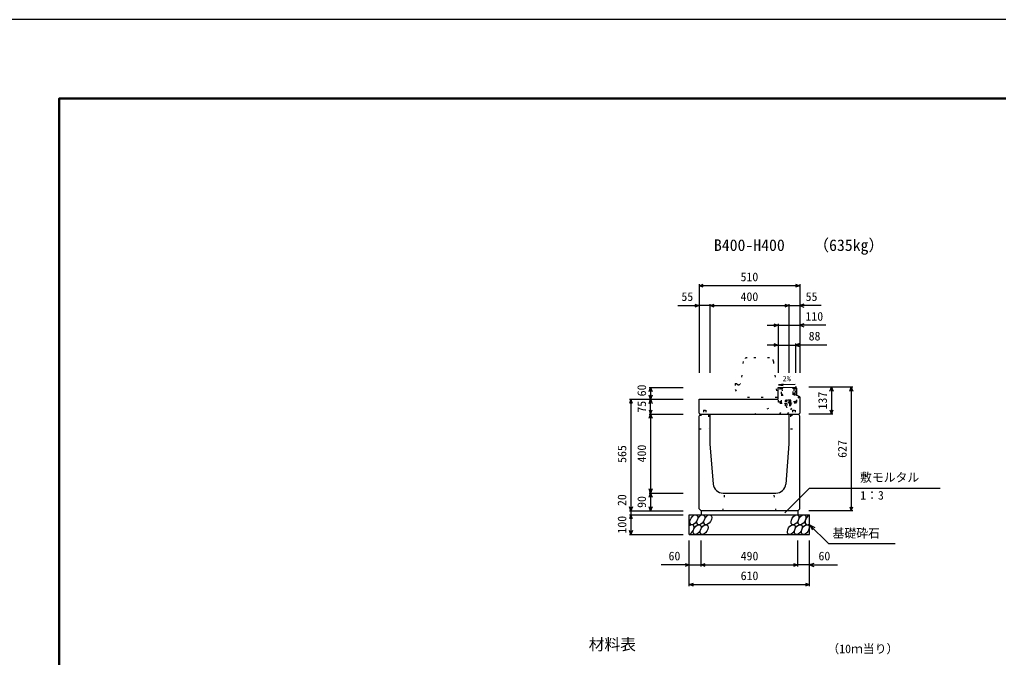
# Model space of a CAD drawing. Units: millimetres, scale not verified. Extents: x -12600 to 12600, y -5940 to 5940.
# Drawn here: x -4000 to 962, y 2709 to 5940 of the extents above; entities that cross this region are included whole.
import ezdxf
from ezdxf.enums import TextEntityAlignment as Align

# ---------------------------------------------------------------- set-up
doc = ezdxf.new("R2010")
doc.units = ezdxf.units.MM
doc.header["$LTSCALE"] = 40
doc.linetypes.add('DOTTED', pattern=[1.75, 0.25, -1.5])
for name, color, linetype, lineweight in [('0-0_DIM', 7, 'Continuous', 25), ('0-1_Defpoints', 5, 'Continuous', 25), ('0-2_HATCH', 6, 'Continuous', 25), ('0-5_OUTLINE', 3, 'Continuous', 25), ('0-6_OUTLINE2', 4, 'DOTTED', 25), ('0-7_TXT', 7, 'Continuous', 25), ('0-8_WAKU', 3, 'Continuous', 25)]:
    doc.layers.add(name, color=color, linetype=linetype, lineweight=lineweight)
doc.styles.add('ＭＳ ゴシック', font='')
doc.styles.get('ＭＳ ゴシック').set_extended_font_data('MS Gothic')

msp = doc.modelspace()

# ---------------------------------------------------------------- linework, layer by layer
at = {"layer": '0-0_DIM'}
for p, q in [((-555, 4598.96), (-555, 4151.46)), ((-45, 4591.46), (-555, 4591.46)), ((-45, 4598.96), (-45, 4151.46)), ((-663.38, 4491.46), (-555, 4491.46)), ((-500, 4491.46), (-555, 4491.46)), ((-500, 4498.96), (-500, 4151.46)), ((-500, 4491.46), (-100, 4491.46)), ((-100, 4498.96), (-100, 4151.46)), ((-100, 4491.46), (-45, 4491.46)), ((63.38, 4491.46), (-45, 4491.46)), ((-210, 4391.46), (-155, 4391.46)), ((-155, 4398.96), (-155, 4151.46)), ((-155, 4391.46), (-45, 4391.46)), ((86.52, 4391.46), (-45, 4391.46)), ((-155, 4291.46), (-210, 4291.46)), ((-155, 4291.46), (-67, 4291.46)), ((-67, 4298.96), (-67, 4151.46)), ((91.78, 4291.46), (-67, 4291.46)), ((-808.5, 4076.46), (-636, 4076.46)), ((-801, 4076.46), (-801, 4016.46)), ((223.5, 4078.46), (1, 4078.46)), ((116, 4078.46), (116, 3941.46)), ((216, 4078.46), (216, 3451.46)), ((-908.5, 4016.46), (-636, 4016.46)), ((-901, 4016.46), (-901, 3451.46)), ((-801, 3941.46), (-801, 4016.46)), ((-808.5, 3941.46), (-636, 3941.46)), ((-801, 3941.46), (-801, 3541.46)), ((123.5, 3941.46), (1, 3941.46)), ((-808.5, 3541.46), (-636, 3541.46)), ((-801, 3541.46), (-801, 3451.46)), ((-121.23, 3440.65), (5, 3566.89)), ((5, 3566.89), (666.46, 3566.89)), ((-908.5, 3451.46), (-636, 3451.46)), ((-908.5, 3431.46), (-636, 3431.46)), ((-901, 3451.46), (-901, 3431.46)), ((-901, 3431.46), (-901, 3331.46)), ((223.5, 3451.46), (1, 3451.46)), ((5, 3381.46), (100.76, 3285.71)), ((5, 3381.46), (30.98, 3366.46)), ((5, 3381.46), (20, 3355.48)), ((-908.5, 3331.46), (-636, 3331.46)), ((-605, 3070.1), (-605, 3301.46)), ((-545, 3170.1), (-545, 3301.46)), ((-55, 3170.1), (-55, 3301.46)), ((5, 3070.1), (5, 3301.46)), ((100.76, 3285.71), (438.31, 3285.71)), ((-605, 3177.6), (-746.79, 3177.6)), ((-605, 3177.6), (-545, 3177.6)), ((-545, 3177.6), (-55, 3177.6)), ((5, 3177.6), (-55, 3177.6)), ((5, 3177.6), (146.79, 3177.6)), ((-605, 3077.6), (5, 3077.6))]:
    msp.add_line(p, q, dxfattribs=at)
for points in [[(-533.86, 4583.77), (-555, 4591.46), (-533.86, 4599.16)], [(-66.14, 4599.16), (-45, 4591.46), (-66.14, 4583.77)], [(-576.14, 4499.16), (-555, 4491.46), (-576.14, 4483.77)], [(-478.86, 4483.77), (-500, 4491.46), (-478.86, 4499.16)], [(-121.14, 4499.16), (-100, 4491.46), (-121.14, 4483.77)], [(-23.86, 4499.16), (-45, 4491.46), (-23.86, 4483.77)], [(-176.14, 4399.16), (-155, 4391.46), (-176.14, 4383.77)], [(-23.86, 4399.16), (-45, 4391.46), (-23.86, 4383.77)], [(-176.14, 4299.16), (-155, 4291.46), (-176.14, 4283.77)], [(-45.86, 4299.16), (-67, 4291.46), (-45.86, 4283.77)], [(-808.7, 4055.32), (-801, 4076.46), (-793.3, 4055.32)], [(108.3, 4057.32), (116, 4078.46), (123.7, 4057.32)], [(208.3, 4057.32), (216, 4078.46), (223.7, 4057.32)], [(-793.3, 4037.61), (-801, 4016.46), (-808.7, 4037.61)], [(-893.3, 3995.32), (-901, 4016.46), (-908.7, 3995.32)], [(-808.7, 3995.32), (-801, 4016.46), (-793.3, 3995.32)], [(-808.7, 3962.61), (-801, 3941.46), (-793.3, 3962.61)], [(-808.7, 3920.32), (-801, 3941.46), (-793.3, 3920.32)], [(108.3, 3962.61), (116, 3941.46), (123.7, 3962.61)], [(-793.3, 3562.61), (-801, 3541.46), (-808.7, 3562.61)], [(-808.7, 3520.32), (-801, 3541.46), (-793.3, 3520.32)], [(-893.3, 3472.61), (-901, 3451.46), (-908.7, 3472.61)], [(-893.3, 3410.32), (-901, 3431.46), (-908.7, 3410.32)], [(-793.3, 3472.61), (-801, 3451.46), (-808.7, 3472.61)], [(208.3, 3472.61), (216, 3451.46), (223.7, 3472.61)], [(-893.3, 3352.61), (-901, 3331.46), (-908.7, 3352.61)], [(-626.14, 3185.29), (-605, 3177.6), (-626.14, 3169.9)], [(-523.86, 3169.9), (-545, 3177.6), (-523.86, 3185.29)], [(-76.14, 3185.29), (-55, 3177.6), (-76.14, 3169.9)], [(26.14, 3185.29), (5, 3177.6), (26.14, 3169.9)], [(-583.86, 3069.9), (-605, 3077.6), (-583.86, 3085.29)], [(-16.14, 3085.29), (5, 3077.6), (-16.14, 3069.9)]]:
    msp.add_lwpolyline(points, dxfattribs=at)
at = {"layer": '0-1_Defpoints'}
msp.add_lwpolyline([(-4200, -5940), (12600, -5940), (12600, 5940), (-4200, 5940)], close=True, dxfattribs=at)
at = {"layer": '0-2_HATCH', "linetype": 'DOTTED'}
for p, q in [((-66.07, 3998.28), (-67.72, 4078.26)), ((-137.68, 4002.81), (-138.54, 4044.8)), ((-138.4, 4037.8), (-73.41, 4039.14)), ((-73.56, 4046.14), (-72.69, 4004.15)), ((-60.18, 4003.4), (-60.86, 4036.65)), ((-144.16, 4001.68), (-153.16, 4001.49)), ((-66.2, 4004.28), (-144.18, 4002.68)), ((-120.06, 3997.17), (-87.07, 3997.85)), ((-117.13, 3983.23), (-117.39, 3995.73)), ((-89.42, 3983.8), (-117.13, 3983.23)), ((-114.5, 4012.66), (-116.96, 4010.74)), ((-116.81, 4003.24), (-116.96, 4010.74)), ((-90.57, 4003.78), (-116.81, 4003.24)), ((-116.57, 4011.09), (-114.5, 4012.66)), ((-93.26, 4013.1), (-114.5, 4012.66)), ((-110.56, 4003.37), (-110.72, 4010.87)), ((-110.46, 3995.87), (-110.2, 3983.37)), ((-96.81, 4003.65), (-96.97, 4011.15)), ((-96.61, 3996.15), (-96.35, 3983.66)), ((-91.13, 4011.61), (-93.26, 4013.1)), ((-90.57, 4003.78), (-90.72, 4011.28)), ((-89.68, 3996.3), (-89.42, 3983.8)), ((-87.07, 3997.85), (-87.04, 3996.35)), ((-66.18, 4003.28), (-60.18, 4003.4))]:
    msp.add_line(p, q, dxfattribs=at)
at = {"layer": '0-2_HATCH'}
msp.add_line((-61.4, 4063.02), (-60.86, 4036.65), dxfattribs=at)
at = {"layer": '0-2_HATCH', "linetype": 'DOTTED'}
for points in [[(-153.16, 4001.49), (-154.7, 4076.48), (-145.7, 4076.66)], [(-145.7, 4076.66), (-144.06, 3996.68), (-66.07, 3998.28)], [(-138.54, 4044.8), (-137.54, 4044.82), (-138.04, 4068.82), (-139.04, 4068.8), (-139.18, 4075.79), (-74.2, 4077.13)], [(-134.18, 4075.9), (-134.04, 4068.9), (-135.04, 4068.88), (-134.55, 4044.88), (-133.55, 4044.9), (-133.4, 4037.91)], [(-78.41, 4039.04), (-78.56, 4046.04), (-77.56, 4046.06), (-78.05, 4070.05), (-79.05, 4070.03), (-79.19, 4077.03)], [(-74.2, 4077.13), (-74.05, 4070.13), (-75.05, 4070.11), (-74.56, 4046.12), (-73.56, 4046.14)], [(-61.4, 4063.02), (-61.72, 4078.39), (-67.72, 4078.26)], [(-87.04, 3996.35), (-120.03, 3995.67), (-120.06, 3997.17)]]:
    msp.add_lwpolyline(points, dxfattribs=at)
for centre, radius, start, end in [((-113.77, 4007.52), 4.53, 47.57461, 134.78335), ((-103.28, 3983.51), 11, 181.1783, 1.1783), ((-103.47, 3992.73), 19.53, 70.56972, 111.78823), ((-93.78, 4007.93), 4.53, 47.57461, 134.78335)]:
    msp.add_arc(centre, radius, start, end, dxfattribs=at)
at = {"layer": '0-2_HATCH'}
for centre in [(-582.11, 3406.46), (-546.63, 3406.46), (-511.16, 3406.46), (-68.95, 3406.46), (-33.48, 3406.46), (-565.23, 3356.46), (-529.75, 3356.46), (-87.55, 3356.46), (-52.07, 3356.46), (-16.59, 3356.46)]:
    msp.add_ellipse(centre, major_axis=(14.54, 23.54), ratio=0.5792, dxfattribs=at)
for centre, start_param, end_param in [((2, 3406.46), 0.6666252, 4.1103269), ((-600.7, 3356.46), 3.7419964, 7.318141)]:
    msp.add_ellipse(centre, major_axis=(14.54, 23.54), ratio=0.5792, start_param=start_param, end_param=end_param, dxfattribs=at)
at = {"layer": '0-5_OUTLINE', "linetype": 'DOTTED'}
for p, q in [((-198.1, 4226.46), (-311.9, 4226.46)), ((-331.81, 4208.41), (-343, 4096.46)), ((-178.2, 4208.45), (-160, 4026.46)), ((-373, 4096.46), (-373, 4066.46)), ((-373, 4096.46), (-365, 4096.46)), ((-373, 4066.46), (-350, 4026.46)), ((-160, 4026.46), (-350, 4026.46))]:
    msp.add_line(p, q, dxfattribs=at)
at = {"layer": '0-5_OUTLINE'}
for p, q in [((-155, 4076.46), (-67, 4078.28)), ((-155, 4016.46), (-155, 4076.46)), ((-67, 4078.28), (-61, 4072.4)), ((-61, 4072.4), (-61, 4063.47)), ((-45, 4028.4), (-70, 4041.4)), ((-45, 4028.4), (-45, 3946.46)), ((-550, 3941.46), (-555, 3946.46)), ((-555, 3931.46), (-550, 3941.46)), ((-555, 3461.46), (-555, 3931.46)), ((-550, 3941.46), (-50, 3941.46)), ((-500, 3941.46), (-500, 3791.46)), ((-100, 3941.46), (-100, 3791.46)), ((-50, 3941.46), (-45, 3946.46)), ((-45, 3931.46), (-50, 3941.46)), ((-45, 3461.46), (-45, 3931.46)), ((-500, 3791.46), (-483.68, 3587.48)), ((-100, 3791.46), (-116.32, 3587.48)), ((-433.84, 3541.46), (-166.16, 3541.46)), ((-605, 3431.46), (5, 3431.46)), ((-605, 3331.46), (-605, 3431.46)), ((-555, 3461.46), (-545, 3451.46)), ((-55, 3451.46), (-545, 3451.46)), ((-545, 3451.46), (-545, 3431.46)), ((-55, 3451.46), (-45, 3461.46)), ((-55, 3451.46), (-55, 3431.46)), ((5, 3331.46), (5, 3431.46)), ((-605, 3331.46), (5, 3331.46))]:
    msp.add_line(p, q, dxfattribs=at)
at = {"layer": '0-5_OUTLINE', "linetype": 'DOTTED'}
msp.add_lwpolyline([(-365, 4096.46), (-355, 4086.46), (-345, 4096.46), (-343, 4096.46)], dxfattribs=at)
at = {"layer": '0-5_OUTLINE'}
for points in [[(-61, 4063.47), (-70, 4053.47), (-70, 4041.4)], [(-555, 3946.46), (-555, 4016.46), (-155, 4016.46)]]:
    msp.add_lwpolyline(points, dxfattribs=at)
at = {"layer": '0-5_OUTLINE', "linetype": 'DOTTED'}
for centre, start, end in [((-311.9, 4206.46), 90, 174.40835), ((-198.1, 4206.46), 4.08463, 90)]:
    msp.add_arc(centre, 20, start, end, dxfattribs=at)
at = {"layer": '0-5_OUTLINE'}
for centre, start, end in [((-433.84, 3591.46), 184.57392, 270), ((-166.16, 3591.46), 270, 355.42608)]:
    msp.add_arc(centre, 50, start, end, dxfattribs=at)
at = {"layer": '0-6_OUTLINE2'}
for p, q in [((-146.21, 3941.46), (-70, 4041.4)), ((-48.67, 4030.31), (-105.81, 3941.46)), ((-275.43, 3941.46), (-144.06, 3996.68)), ((-107.2, 3941.46), (-60.19, 4003.4)), ((-552.25, 3936.96), (-508, 3936.96)), ((-533, 3961.96), (-521, 3961.96)), ((-533, 3961.96), (-533, 3936.96)), ((-521, 3961.96), (-521, 3936.96)), ((-508, 3936.96), (-508, 3866.46)), ((-92, 3936.96), (-92, 3866.46)), ((-92, 3936.96), (-47.75, 3936.96)), ((-81, 3961.96), (-69, 3961.96)), ((-81, 3961.96), (-81, 3936.96)), ((-69, 3961.96), (-69, 3936.96)), ((-555, 3866.46), (-508, 3866.46)), ((-92, 3866.46), (-45, 3866.46)), ((-435, 3451.46), (-425, 3541.46)), ((-165, 3451.46), (-175, 3541.46))]:
    msp.add_line(p, q, dxfattribs=at)
at = {"layer": '0-7_TXT'}
msp.add_line((-153.28, 4090.4), (-129.56, 4086.72), dxfattribs=at)
msp.add_lwpolyline([(-68.72, 4092.14), (-153.28, 4090.4), (-129.74, 4095.05)], dxfattribs=at)
at = {"layer": '0-8_WAKU', "lineweight": 50}
msp.add_lwpolyline([(-3800, -5540), (12200, -5540), (12200, 5540), (-3800, 5540)], close=True, dxfattribs=at)

# ---------------------------------------------------------------- texts
at = {"layer": '0-0_DIM', "style": 'ＭＳ ゴシック'}
for s, p in [('510', (-345, 4601.46)), ('55', (-644.84, 4501.46)), ('400', (-345, 4501.46)), ('55', (-15.16, 4501.46)), ('110', (-15.98, 4401.46)), ('88', (0.19, 4301.46)), ('敷モルタル', (260.6, 3585.62)), ('1：3', (261.6, 3494.93)), ('基礎砕石', (121.32, 3302.88)), ('60', (-710, 3187.6)), ('490', (-344.47, 3187.6)), ('60', (50, 3187.6)), ('610', (-344.47, 3087.6))]:
    msp.add_text(s, height=43.99, dxfattribs=at).set_placement(p, align=Align.BOTTOM_LEFT)
for s, p in [('60', (-811, 4031.46)), ('137', (106, 3964.96)), ('75', (-811, 3948.96)), ('565', (-911, 3694.46)), ('400', (-811, 3696.96)), ('627', (206, 3719.96)), ('20', (-911, 3475.78)), ('90', (-811, 3466.46)), ('100', (-911, 3336.46))]:
    msp.add_text(s, height=43.99, rotation=90, dxfattribs=at).set_placement(p, align=Align.BOTTOM_LEFT)
at = {"layer": '0-7_TXT', "style": 'ＭＳ ゴシック'}
for s, height, p in [('B400-H400', 58.65, (-480, 4750.44)), ('（635kg）', 58.65, (23.7, 4750.44)), ('2%', 26.39, (-131.82, 4100.21)), ('材料表', 58.65, (-1115, 2728.36)), ('（10ｍ当り）', 43.99, (95, 2717.36))]:
    msp.add_text(s, height=height, dxfattribs=at).set_placement(p, align=Align.BOTTOM_LEFT)

doc.saveas('drawing.dxf')
